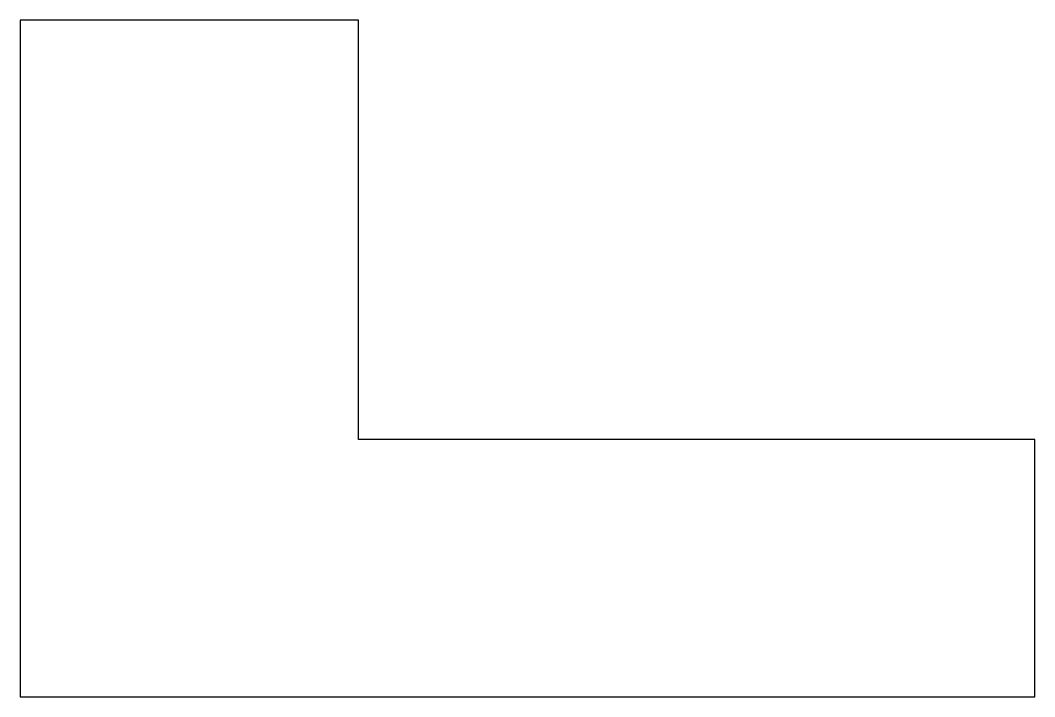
# Model space of a CAD drawing. Header units: millimetres. Extents: x -87 to 63, y -50 to 50.
import ezdxf

# ---------------------------------------------------------------- set-up
doc = ezdxf.new("R2010")
doc.units = ezdxf.units.MM

msp = doc.modelspace()

# ---------------------------------------------------------------- linework, layer by layer
at = {"color": 7, "linetype": 'Continuous', "lineweight": 25}
for p, q in [((-36.89, 50.46), (-86.89, 50.46)), ((-86.89, 50.46), (-86.89, -49.54)), ((-36.89, -11.54), (-36.89, 50.46)), ((63.11, -11.54), (-36.89, -11.54)), ((63.11, -49.54), (63.11, -11.54)), ((-86.89, -49.54), (63.11, -49.54))]:
    msp.add_line(p, q, dxfattribs=at)

doc.saveas('drawing.dxf')
